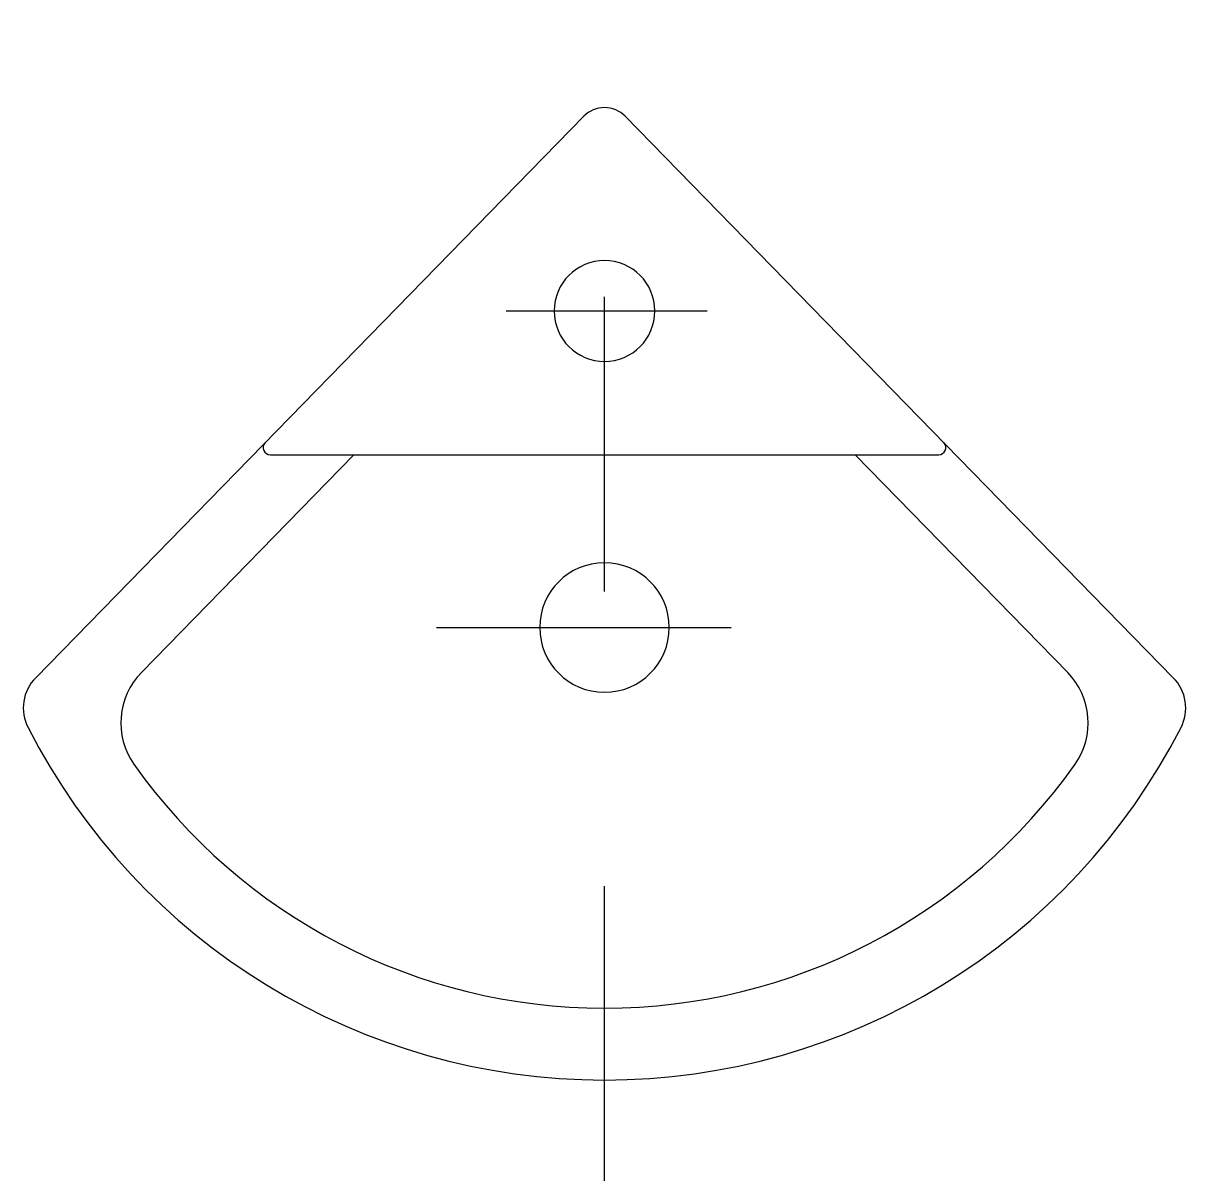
# Model space of a CAD drawing. Extents: x -914.626 to -914.231, y 866.423 to 866.816.
import ezdxf

# ---------------------------------------------------------------- set-up
doc = ezdxf.new("R2010")
doc.units = 0
doc.header["$LTSCALE"] = 0.2
doc.header["$MEASUREMENT"] = 0
doc.linetypes.add('AXES', pattern=[0.54, 0.3, -0.08, 0.08, -0.08])
doc.linetypes.add('CONTINU', pattern=[0])
doc.layers.get('0').update_dxf_attribs({"linetype": 'CONTINUOUS'})
doc.layers.add('DECA_EIXOS', color=5, linetype='AXES')

msp = doc.modelspace()

# ---------------------------------------------------------------- linework, layer by layer
at = {"linetype": 'CONTINU'}
for points in [[(-914.42144, 866.78449, 0.421292), (-914.43541, 866.78449)], [(-914.42842, 866.7355, 1), (-914.42842, 866.70132)], [(-914.42842, 866.70132, 1), (-914.42842, 866.7355)], [(-914.54353, 866.67373, 0.663839), (-914.54178, 866.66959)], [(-914.31506, 866.66959, 0.663873), (-914.31332, 866.67373)], [(-914.42842, 866.63297, 1), (-914.42842, 866.58903)], [(-914.42842, 866.58903, 1), (-914.42842, 866.63297)], [(-914.62139, 866.59397, 0.323321), (-914.62399, 866.57702)], [(-914.58554, 866.59575, 0.361705), (-914.58804, 866.56461)], [(-914.2688, 866.56461, 0.361462), (-914.27129, 866.59573)], [(-914.23285, 866.57702, 0.323388), (-914.23546, 866.59397)], [(-914.62399, 866.57702, 0.611483), (-914.23285, 866.57702)], [(-914.58804, 866.56461, 0.518599), (-914.2688, 866.56461)]]:
    msp.add_lwpolyline(points, format="xyb", dxfattribs=at)
for points in [[(-914.62139, 866.59397), (-914.43541, 866.78449)], [(-914.42144, 866.78449), (-914.23546, 866.59397)], [(-914.58554, 866.59575), (-914.51346, 866.66959)], [(-914.54178, 866.66959), (-914.31506, 866.66959)], [(-914.34338, 866.66959), (-914.27129, 866.59573)]]:
    msp.add_lwpolyline(points, dxfattribs=at)
at = {"layer": 'DECA_EIXOS'}
for points in [[(-914.42842, 866.42326), (-914.42842, 866.81606)], [(-914.46177, 866.71841), (-914.39355, 866.71841)], [(-914.48545, 866.611), (-914.37228, 866.611)]]:
    msp.add_lwpolyline(points, dxfattribs=at)

doc.saveas('drawing.dxf')
